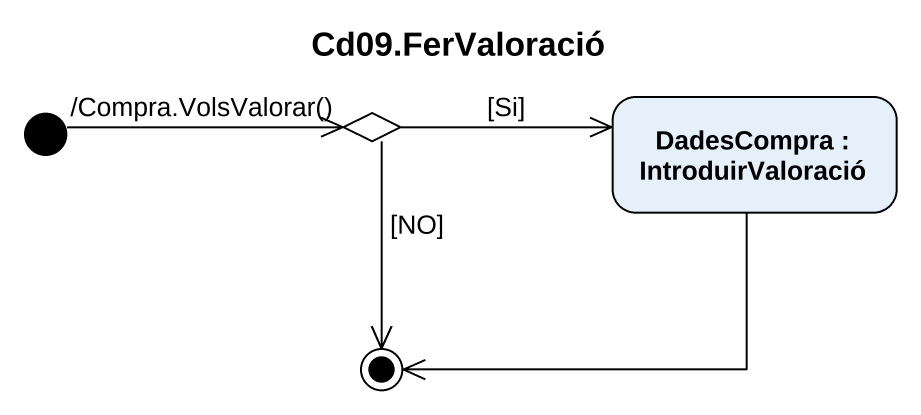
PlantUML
@startuml
title Cd09.FerValoració
hide empty description
state choice1 <<choice>>
state "DadesCompra : IntroduirValoració" as DadesCompra
[*] -right-> choice1 : /Compra.VolsValorar()
choice1 -right-> DadesCompra : [Si]
choice1 --> [*] : [NO]
DadesCompra -left-> [*]
@enduml
